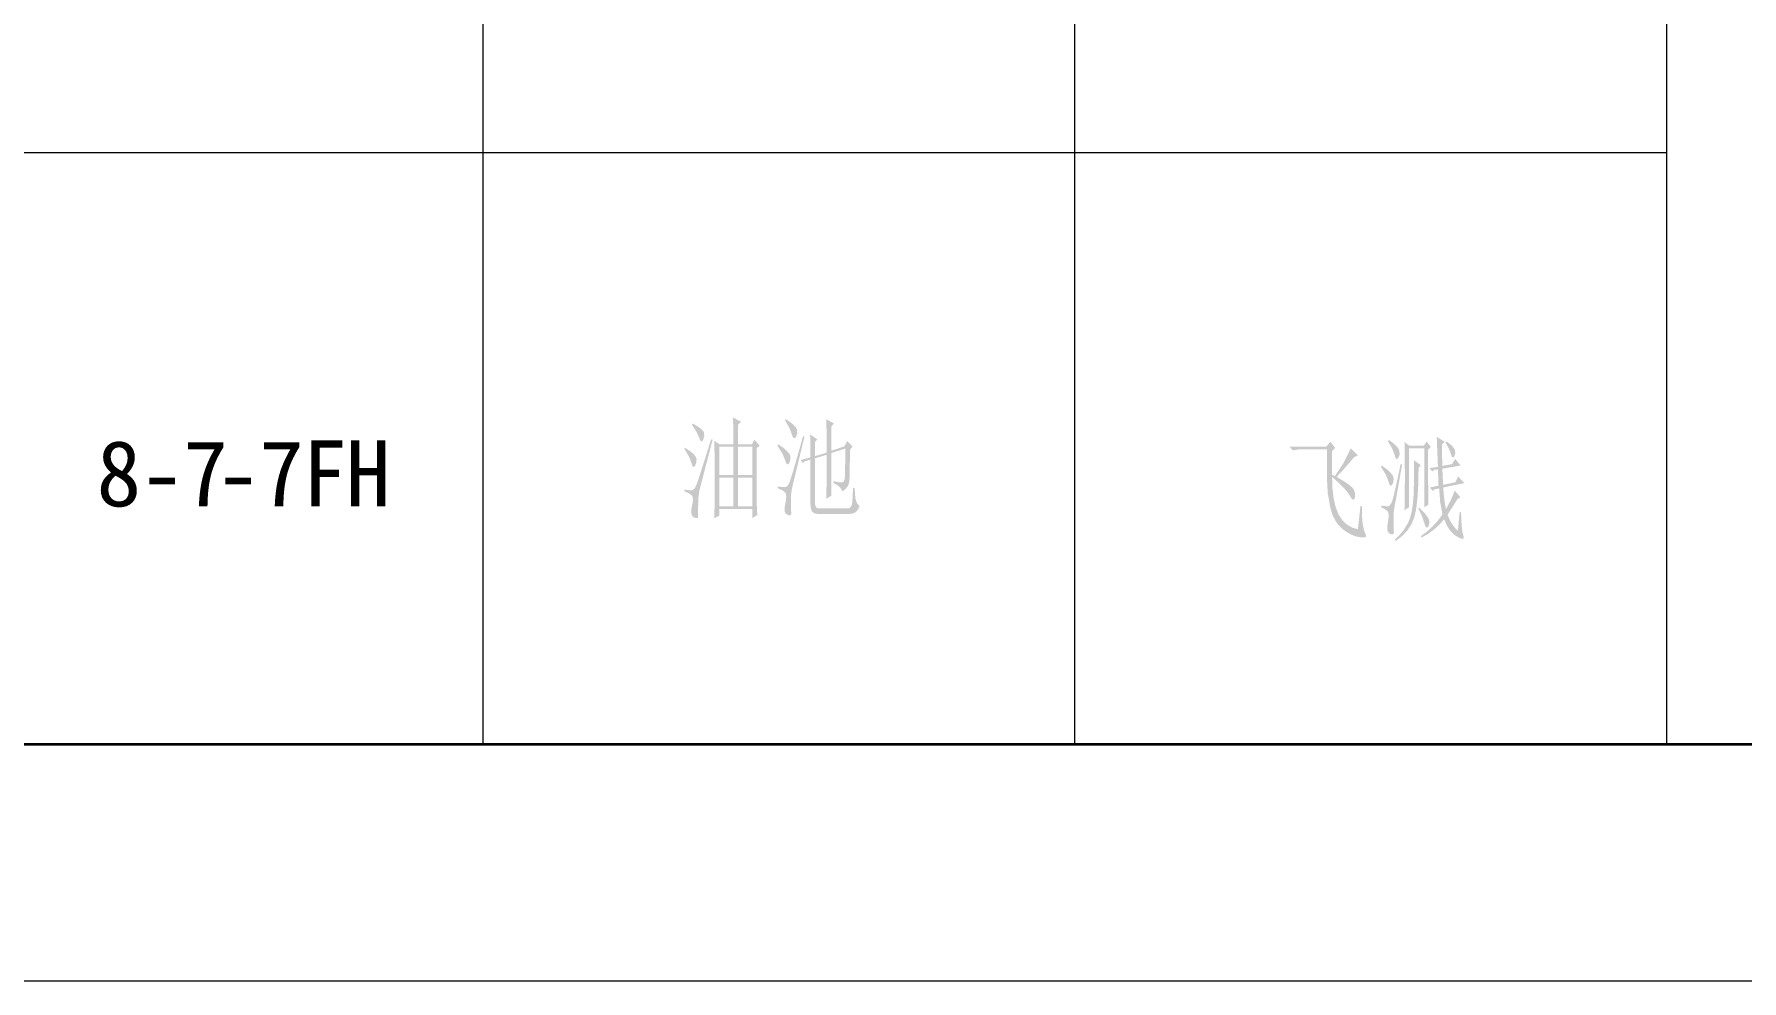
# Model space of a CAD drawing. Header units: millimetres. Extents: x -2378 to 2378, y -1682 to 1682.
# Drawn here: x -1490 to -913, y -1682 to -1362 of the extents above; entities that cross this region are included whole.
import ezdxf

# ---------------------------------------------------------------- set-up
doc = ezdxf.new("R2010")
doc.units = ezdxf.units.MM
doc.layers.add('粗实线层', color=7, linetype='Continuous', lineweight=35)
doc.layers.add('细实线层', color=7, linetype='Continuous', lineweight=18)
doc.styles.get("Standard").update_dxf_attribs({"font": 'txt.shx'})

# ---------------------------------------------------------------- blocks, each defined once
blk = doc.blocks.new('$CAXA_FRAME_13B17AC1$')
at = {"layer": '粗实线层'}
blk.add_line((-574.5, -400.5), (574.5, -400.5), dxfattribs=at)
at = {"layer": '细实线层'}
blk.add_line((-594.5, -420.5), (594.5, -420.5), dxfattribs=at)

msp = doc.modelspace()

# ---------------------------------------------------------------- hatches: boundary and pattern name
at = {"layer": '细实线层'}
h = msp.add_hatch(color=0, dxfattribs=at)
h.paths.add_polyline_path([(-1251.787, -1511.924), (-1251.787, -1521.581), (-1246.958, -1521.581), (-1246.958, -1511.924)], flags=0)
h.paths.add_polyline_path([(-1259.79, -1525.616), (-1259.7, -1522.788), (-1259.658, -1520.258), (-1259.658, -1504.648), (-1259.79, -1499.422), (-1258.071, -1500.613), (-1253.308, -1500.613), (-1253.321, -1497.151), (-1253.358, -1494.495), (-1253.42, -1492.632), (-1253.507, -1491.551), (-1250.728, -1493.006), (-1251.787, -1494.065), (-1251.787, -1500.613), (-1247.024, -1500.613), (-1246.231, -1499.092), (-1244.445, -1501.076), (-1245.437, -1501.936), (-1245.437, -1520.391), (-1245.238, -1524.558), (-1246.958, -1525.616), (-1246.958, -1522.507), (-1258.071, -1522.507), (-1258.071, -1524.756)], flags=0)
h.paths.add_polyline_path([(-1258.071, -1501.473), (-1258.071, -1510.998), (-1253.308, -1510.998), (-1253.308, -1501.473)], flags=0)
h.paths.add_polyline_path([(-1251.787, -1501.473), (-1251.787, -1510.998), (-1246.958, -1510.998), (-1246.958, -1501.473)], flags=0)
h.paths.add_polyline_path([(-1258.071, -1511.924), (-1258.071, -1521.581), (-1253.308, -1521.581), (-1253.308, -1511.924)], flags=0)
h.paths.add_polyline_path([(-1260.32, -1499.092), (-1261.303, -1502.84), (-1262.168, -1506.149), (-1262.915, -1509.017), (-1263.544, -1511.444), (-1264.056, -1513.432), (-1264.45, -1514.979), (-1264.726, -1516.086), (-1264.884, -1516.753), (-1265.148, -1518.836), (-1265.214, -1521.317), (-1265.214, -1523.541), (-1265.214, -1525.021), (-1265.312, -1525.416), (-1265.595, -1525.6), (-1266.052, -1525.56), (-1266.67, -1525.285), (-1267.238, -1524.763), (-1267.546, -1523.987), (-1267.581, -1522.951), (-1267.331, -1521.647), (-1267.071, -1520.334), (-1266.984, -1519.274), (-1267.071, -1518.475), (-1267.331, -1517.943), (-1268.34, -1517.199), (-1269.845, -1516.554), (-1269.845, -1515.959), (-1268.257, -1516.157), (-1267.265, -1516.157), (-1266.637, -1515.818), (-1266.008, -1514.834), (-1265.797, -1514.326), (-1265.462, -1513.396), (-1265.004, -1512.044), (-1264.421, -1510.27), (-1263.714, -1508.075), (-1262.883, -1505.458), (-1261.928, -1502.42), (-1260.849, -1498.959)], flags=0)
h.paths.add_polyline_path([(-1269.712, -1501.804), (-1268.013, -1502.896), (-1266.785, -1503.895), (-1266.029, -1504.808), (-1265.744, -1505.64), (-1265.892, -1507.029), (-1266.339, -1508.021), (-1266.673, -1508.256), (-1266.976, -1508.162), (-1267.241, -1507.733), (-1267.463, -1506.963), (-1268.315, -1504.788), (-1269.911, -1502.068)], flags=0)
h.paths.add_polyline_path([(-1267, -1493.602), (-1265.575, -1494.456), (-1264.479, -1495.23), (-1263.717, -1495.918), (-1263.296, -1496.512), (-1263.147, -1497.752), (-1263.495, -1499.092), (-1263.841, -1499.586), (-1264.181, -1499.67), (-1264.509, -1499.333), (-1264.818, -1498.562), (-1265.768, -1496.462), (-1267.265, -1494.065)], flags=0)
h = msp.add_hatch(color=0, dxfattribs=at)
h.paths.add_polyline_path([(-1221.767, -1504.185), (-1225.736, -1505.375), (-1225.736, -1520.258), (-1225.662, -1521.165), (-1225.438, -1521.804), (-1225.066, -1522.184), (-1224.545, -1522.309), (-1214.69, -1522.309), (-1214.145, -1522.197), (-1213.706, -1521.862), (-1213.378, -1521.304), (-1213.168, -1520.523), (-1212.986, -1518.34), (-1212.904, -1515.364), (-1212.308, -1515.364), (-1212.245, -1516.912), (-1212.151, -1518.175), (-1212.02, -1519.14), (-1211.845, -1519.795), (-1211.399, -1520.787), (-1210.655, -1521.581), (-1211.237, -1522.747), (-1211.986, -1523.566), (-1212.896, -1524.037), (-1213.962, -1524.161), (-1225.008, -1524.161), (-1226.002, -1523.962), (-1226.703, -1523.367), (-1227.12, -1522.375), (-1227.257, -1520.986), (-1227.257, -1505.839), (-1229.308, -1506.434), (-1229.771, -1507.029), (-1230.631, -1505.971), (-1227.257, -1505.045), (-1227.269, -1502.403), (-1227.299, -1500.233), (-1227.341, -1498.534), (-1227.39, -1497.306), (-1224.942, -1498.959), (-1225.736, -1499.885), (-1225.736, -1504.648), (-1221.767, -1503.457), (-1221.78, -1499.476), (-1221.817, -1496.264), (-1221.879, -1493.821), (-1221.966, -1492.146), (-1219.32, -1493.602), (-1220.246, -1494.66), (-1220.246, -1502.862), (-1215.814, -1501.341), (-1214.822, -1499.555), (-1213.036, -1501.341), (-1213.896, -1502.531), (-1213.944, -1505.868), (-1213.987, -1508.542), (-1214.017, -1510.559), (-1214.028, -1511.924), (-1214.235, -1513.71), (-1214.69, -1514.9), (-1215.434, -1515.752), (-1216.476, -1516.554), (-1216.961, -1515.635), (-1217.633, -1514.859), (-1218.503, -1514.219), (-1219.584, -1513.71), (-1219.584, -1513.115), (-1218.457, -1513.325), (-1217.559, -1513.462), (-1216.896, -1513.524), (-1216.476, -1513.511), (-1215.979, -1513.164), (-1215.682, -1512.321), (-1215.657, -1511.921), (-1215.631, -1511.268), (-1215.604, -1510.362), (-1215.574, -1509.204), (-1215.542, -1507.795), (-1215.505, -1506.135), (-1215.464, -1504.226), (-1215.417, -1502.068), (-1220.246, -1503.59), (-1220.246, -1513.115), (-1220.18, -1518.009), (-1221.966, -1519.068), (-1221.767, -1512.652)], flags=0)
h.paths.add_polyline_path([(-1229.308, -1498.099), (-1230.201, -1501.826), (-1230.992, -1505.118), (-1231.682, -1507.974), (-1232.268, -1510.394), (-1232.748, -1512.377), (-1233.122, -1513.922), (-1233.386, -1515.028), (-1233.541, -1515.694), (-1233.831, -1517.778), (-1233.872, -1520.258), (-1233.861, -1521.525), (-1233.831, -1522.557), (-1233.788, -1523.365), (-1233.74, -1523.962), (-1233.826, -1524.37), (-1234.087, -1524.591), (-1234.521, -1524.614), (-1235.129, -1524.425), (-1235.697, -1523.969), (-1236.005, -1523.202), (-1236.04, -1522.137), (-1235.79, -1520.787), (-1235.53, -1519.425), (-1235.443, -1518.324), (-1235.53, -1517.495), (-1235.79, -1516.951), (-1236.799, -1516.174), (-1238.304, -1515.496), (-1238.304, -1514.9), (-1236.609, -1515.099), (-1235.658, -1515.099), (-1235.063, -1514.76), (-1234.467, -1513.776), (-1234.263, -1513.268), (-1233.947, -1512.337), (-1233.522, -1510.985), (-1232.987, -1509.212), (-1232.344, -1507.017), (-1231.593, -1504.4), (-1230.735, -1501.361), (-1229.771, -1497.901)], flags=0)
h.paths.add_polyline_path([(-1238.171, -1500.613), (-1236.348, -1501.89), (-1235.046, -1503.044), (-1234.265, -1504.073), (-1234.004, -1504.979), (-1234.186, -1506.434), (-1234.666, -1507.294), (-1235.001, -1507.43), (-1235.311, -1507.244), (-1235.596, -1506.736), (-1235.856, -1505.905), (-1236.799, -1503.689), (-1238.436, -1501.076)], flags=0)
h.paths.add_polyline_path([(-1235.592, -1492.146), (-1234.091, -1493.151), (-1232.962, -1494.081), (-1232.206, -1494.937), (-1231.821, -1495.718), (-1231.722, -1497.099), (-1232.218, -1498.232), (-1232.602, -1498.58), (-1232.954, -1498.538), (-1233.269, -1498.111), (-1233.541, -1497.306), (-1234.376, -1495.123), (-1235.856, -1492.543)], flags=0)
msp.add_hatch(color=0, dxfattribs=at).paths.add_polyline_path([(-1039.544, -1531.36), (-1039.456, -1531.771), (-1039.784, -1532.013), (-1040.521, -1532.095), (-1041.661, -1532.022), (-1043.062, -1531.737), (-1044.489, -1531.187), (-1045.94, -1530.375), (-1047.416, -1529.31), (-1048.829, -1527.959), (-1049.995, -1526.292), (-1050.913, -1524.315), (-1051.583, -1522.034), (-1052.443, -1517.238), (-1052.707, -1512.443), (-1052.707, -1507.531), (-1052.707, -1502.322), (-1061.438, -1502.322), (-1062.935, -1502.421), (-1064.283, -1502.719), (-1065.341, -1501.396), (-1052.906, -1501.396), (-1051.583, -1499.743), (-1049.929, -1501.859), (-1050.987, -1502.918), (-1050.987, -1510.921), (-1050.061, -1511.384), (-1047.077, -1506.911), (-1044.637, -1501.991), (-1042.256, -1504.373), (-1043.513, -1504.968), (-1046.688, -1508.68), (-1049.466, -1511.649), (-1047.208, -1512.989), (-1045.489, -1514.137), (-1044.304, -1515.1), (-1043.645, -1515.882), (-1043.182, -1517.288), (-1043.314, -1518.793), (-1043.574, -1519.328), (-1043.951, -1519.355), (-1044.44, -1518.886), (-1045.034, -1517.933), (-1045.927, -1516.653), (-1047.217, -1515.188), (-1048.904, -1513.524), (-1050.987, -1511.649), (-1050.851, -1515.567), (-1050.442, -1518.983), (-1049.76, -1521.89), (-1048.805, -1524.283), (-1047.577, -1526.204), (-1046.076, -1527.697), (-1044.303, -1528.757), (-1042.256, -1529.376), (-1041.396, -1521.504), (-1040.933, -1521.504), (-1040.908, -1523.552), (-1040.834, -1525.333), (-1040.71, -1526.853), (-1040.536, -1528.119), (-1040.09, -1530.062)], flags=0)
h = msp.add_hatch(color=0, dxfattribs=at)
h.paths.add_polyline_path([(-1026.524, -1499.941), (-1024.804, -1501.132), (-1020.042, -1501.132), (-1018.983, -1499.743), (-1017.594, -1501.528), (-1018.52, -1502.454), (-1018.52, -1506.303), (-1018.519, -1509.712), (-1018.517, -1512.684), (-1018.512, -1515.221), (-1018.504, -1517.323), (-1018.492, -1518.993), (-1018.476, -1520.232), (-1018.454, -1521.041), (-1019.843, -1521.968), (-1019.843, -1501.991), (-1025.003, -1501.991), (-1025.003, -1521.968), (-1026.524, -1522.827), (-1026.475, -1521.067), (-1026.433, -1518.569), (-1026.403, -1515.339), (-1026.392, -1511.384), (-1026.403, -1507.429), (-1026.433, -1504.199), (-1026.475, -1501.701)], flags=0)
h.paths.add_polyline_path([(-1029.699, -1532.815), (-1027.111, -1530.12), (-1025.267, -1527.127), (-1024.598, -1525.391), (-1024.077, -1523.357), (-1023.705, -1521.025), (-1023.481, -1518.396), (-1023.283, -1512.533), (-1023.283, -1506.026), (-1021.034, -1507.68), (-1021.762, -1508.672), (-1021.848, -1514.092), (-1022.109, -1518.644), (-1022.543, -1522.327), (-1023.151, -1525.143), (-1024.069, -1527.476), (-1025.441, -1529.624), (-1027.271, -1531.598), (-1029.567, -1533.411)], flags=0)
h.paths.add_polyline_path([(-1021.828, -1522.364), (-1021.629, -1521.968), (-1019.587, -1523.993), (-1018.388, -1525.672), (-1018.049, -1527.102), (-1018.454, -1528.384), (-1018.838, -1528.767), (-1019.19, -1528.723), (-1019.505, -1528.244), (-1019.777, -1527.325), (-1020.579, -1524.994)], flags=0)
h.paths.add_polyline_path([(-1008.466, -1529.839), (-1007.871, -1523.555), (-1007.408, -1523.555), (-1007.209, -1528.119), (-1006.953, -1530.244), (-1006.548, -1531.823), (-1006.486, -1532.333), (-1006.697, -1532.576), (-1007.181, -1532.558), (-1007.937, -1532.286), (-1009.632, -1531.302), (-1010.98, -1529.971), (-1012.113, -1528.251), (-1013.096, -1525.936), (-1014.734, -1527.811), (-1016.569, -1529.475), (-1018.603, -1530.941), (-1020.835, -1532.22), (-1020.902, -1531.625), (-1018.882, -1530.097), (-1016.999, -1528.384), (-1015.265, -1526.472), (-1013.692, -1524.349), (-1014.452, -1520.074), (-1014.816, -1515.551), (-1016.271, -1515.816), (-1016.999, -1516.411), (-1017.925, -1515.221), (-1015.015, -1514.625), (-1015.114, -1511.781), (-1015.213, -1509.135), (-1016.536, -1509.268), (-1017.131, -1509.863), (-1018.057, -1508.672), (-1015.213, -1508.275), (-1015.35, -1504.852), (-1015.461, -1502.025), (-1015.548, -1499.792), (-1015.61, -1498.155), (-1012.964, -1499.743), (-1013.89, -1500.801), (-1013.841, -1503.219), (-1013.791, -1505.216), (-1013.741, -1506.791), (-1013.692, -1507.945), (-1010.451, -1507.349), (-1009.392, -1505.563), (-1007.54, -1507.812), (-1013.692, -1508.871), (-1013.678, -1509.728), (-1013.634, -1510.921), (-1013.552, -1512.461), (-1013.427, -1514.361), (-1009.326, -1513.435), (-1008.334, -1511.516), (-1006.283, -1513.765), (-1013.427, -1515.221), (-1013.255, -1517.428), (-1013.039, -1519.388), (-1012.785, -1521.099), (-1012.501, -1522.563), (-1010.715, -1519.222), (-1009.525, -1516.279), (-1007.606, -1518.528), (-1008.599, -1519.123), (-1010.434, -1522.05), (-1011.972, -1524.481), (-1011.192, -1526.267), (-1010.343, -1527.755), (-1009.433, -1528.946)], flags=0)
h.paths.add_polyline_path([(-1012.633, -1500.073), (-1012.369, -1499.61), (-1011.226, -1500.466), (-1010.368, -1501.247), (-1009.783, -1501.954), (-1009.458, -1502.587), (-1009.343, -1503.728), (-1009.723, -1504.77), (-1010.046, -1505.093), (-1010.327, -1505.076), (-1010.569, -1504.723), (-1010.781, -1504.042), (-1011.459, -1502.206)], flags=0)
h.paths.add_polyline_path([(-1027.318, -1507.482), (-1027.857, -1510.533), (-1028.336, -1513.236), (-1028.754, -1515.593), (-1029.112, -1517.602), (-1029.411, -1519.264), (-1029.653, -1520.578), (-1029.836, -1521.546), (-1029.964, -1522.166), (-1030.22, -1524.25), (-1030.228, -1526.73), (-1030.187, -1528.979), (-1030.096, -1530.434), (-1030.172, -1530.841), (-1030.41, -1531.063), (-1030.821, -1531.085), (-1031.419, -1530.897), (-1031.988, -1530.44), (-1032.304, -1529.673), (-1032.358, -1528.609), (-1032.146, -1527.259), (-1031.923, -1525.859), (-1031.849, -1524.737), (-1031.923, -1523.901), (-1032.146, -1523.357), (-1033.039, -1522.612), (-1034.329, -1521.968), (-1034.329, -1521.372), (-1032.791, -1521.571), (-1031.948, -1521.571), (-1031.46, -1521.232), (-1030.824, -1520.248), (-1030.647, -1519.786), (-1030.414, -1518.995), (-1030.126, -1517.876), (-1029.782, -1516.428), (-1029.382, -1514.651), (-1028.926, -1512.546), (-1028.414, -1510.112), (-1027.847, -1507.349)], flags=0)
h.paths.add_polyline_path([(-1034.197, -1507.812), (-1032.45, -1509.09), (-1031.187, -1510.243), (-1030.42, -1511.273), (-1030.162, -1512.178), (-1030.344, -1513.633), (-1030.824, -1514.493), (-1031.157, -1514.629), (-1031.46, -1514.443), (-1031.726, -1513.935), (-1031.948, -1513.104), (-1032.833, -1510.888), (-1034.462, -1508.275)], flags=0)
h.paths.add_polyline_path([(-1031.816, -1499.147), (-1030.402, -1500.19), (-1029.335, -1501.14), (-1028.616, -1502.003), (-1028.244, -1502.785), (-1028.145, -1504.166), (-1028.641, -1505.299), (-1029.013, -1505.609), (-1029.335, -1505.547), (-1029.608, -1505.113), (-1029.831, -1504.307), (-1030.633, -1502.157), (-1032.08, -1499.61)], flags=0)

# ---------------------------------------------------------------- linework, layer by layer
for p, q in [((-1338, -1042), (-1338, -1602)), ((-938, -1042), (-938, -1602)), ((-1138, -1102), (-1138, -1602)), ((-1498, -1402), (-1338, -1402)), ((-1338, -1402), (-938, -1402)), ((-2298, -1602), (-1098, -1602))]:
    msp.add_line(p, q, dxfattribs=at)

# ---------------------------------------------------------------- block references
at = {"layer": '粗实线层', "xscale": 4, "yscale": 4, "zscale": 4}
msp.add_blockref('$CAXA_FRAME_13B17AC1$', (0, 0), dxfattribs=at)

# ---------------------------------------------------------------- texts
at = {"layer": '细实线层', "color": 0, "char_height": 22.26156, "attachment_point": 1}
for s, insert, width in [('{\\fSimSun|b0|i0|c119|p14;8}', (-1468.55, -1499.338), 25.22976), ('{\\fSimSun|b0|i0|c119|p14;7}', (-1439.251, -1499.338), 23.99301), ('{\\fSimSun|b0|i0|c119|p14;7}', (-1413.614, -1499.338), 23.99301), ('{\\fSimSun|b0|i0|c119|p14;F}', (-1398.964, -1499.338), 28.94002), ('{\\fSimSun|b0|i0|c119|p14;H}', (-1384.315, -1499.338), 29.43472), ('{\\fSimSun|b0|i0|c119|p14;-}', (-1453.9, -1499.338), 27.45592), ('{\\fSimSun|b0|i0|c119|p14;-}', (-1428.264, -1499.338), 27.45592)]:
    msp.add_mtext(s, dxfattribs=dict(at, insert=insert, width=width))

doc.saveas('drawing.dxf')
